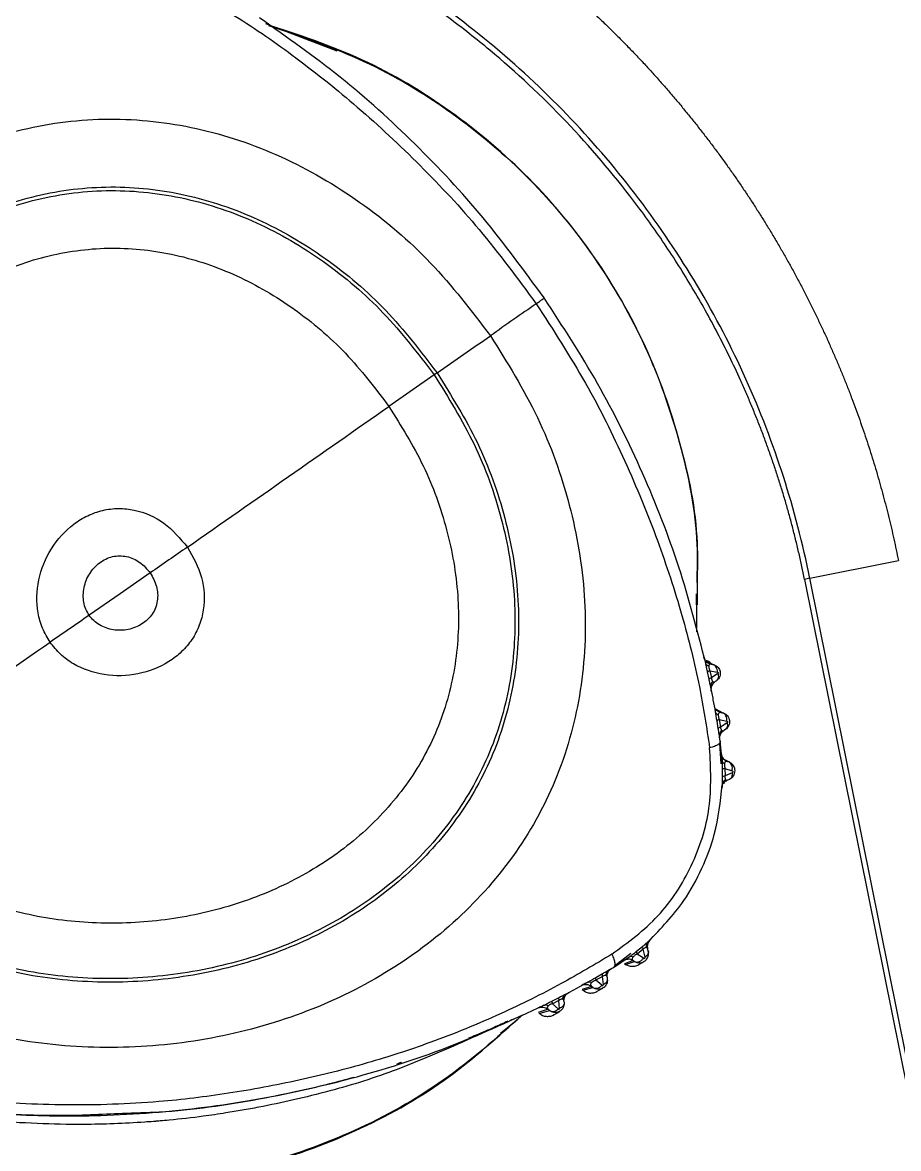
# Model space of a CAD drawing. Extents: x 398 to 508, y 623 to 782.
# Drawn here: x 403.737 to 405.625, y 675.324 to 677.75 of the extents above; entities that cross this region are included whole.
import ezdxf

# ---------------------------------------------------------------- set-up
doc = ezdxf.new("R2010")
doc.units = 0
doc.header["$MEASUREMENT"] = 0
doc.layers.add('GEOMETRY', color=2, linetype='Continuous', lineweight=25)

msp = doc.modelspace()

# ---------------------------------------------------------------- linework, layer by layer
at = {"layer": 'GEOMETRY'}
for p, q in [((404.4149, 677.6883), (404.2612, 677.7471)), ((404.6304, 676.9953), (404.6242, 676.991)), ((404.6242, 676.991), (404.5267, 676.9231)), ((405.434, 676.5526), (405.6249, 676.5909)), ((404.0124, 676.5642), (403.9478, 676.5194)), ((405.1908, 676.5432), (405.1907, 676.4953)), ((405.1953, 676.5432), (405.1953, 676.5432)), ((405.434, 676.5526), (405.4226, 676.5503)), ((405.4226, 676.5503), (406.0659, 673.3526)), ((406.0772, 673.3549), (405.434, 676.5526)), ((403.9478, 676.5194), (403.8806, 676.4729)), ((405.1898, 676.4953), (405.1897, 676.5192)), ((405.1904, 676.4375), (405.1906, 676.4953)), ((405.1953, 676.4953), (405.1953, 676.4953)), ((405.2083, 676.3736), (405.2096, 676.3729)), ((405.2251, 676.3668), (405.2101, 676.3749)), ((405.2212, 676.3675), (405.2251, 676.3668)), ((405.2251, 676.3668), (405.2316, 676.3643)), ((405.2167, 676.3351), (405.2134, 676.3507)), ((405.2182, 676.3534), (405.2216, 676.3378)), ((405.2183, 676.3534), (405.2348, 676.3504)), ((405.2354, 676.3475), (405.2216, 676.3378)), ((405.2204, 676.3182), (405.2209, 676.3154)), ((405.2325, 676.3319), (405.2296, 676.3299)), ((405.2456, 676.2626), (405.2314, 676.2704)), ((405.2365, 676.2286), (405.2338, 676.2449)), ((405.2386, 676.2483), (405.2549, 676.2448)), ((405.2387, 676.2483), (405.2413, 676.2321)), ((405.2555, 676.2412), (405.2413, 676.2321)), ((405.2421, 676.2634), (405.2456, 676.2626)), ((405.2519, 676.2269), (405.2485, 676.2248)), ((405.2408, 676.2014), (405.2392, 676.2117)), ((405.2426, 676.1526), (405.2399, 676.1975)), ((405.245, 676.1597), (405.2408, 676.2014)), ((405.2592, 676.1568), (405.2466, 676.1639)), ((405.2504, 676.1612), (405.2561, 676.1579)), ((405.2509, 676.1431), (405.251, 676.1266)), ((405.2509, 676.1431), (405.2662, 676.1378)), ((405.2592, 676.1568), (405.2561, 676.1579)), ((405.2457, 676.1243), (405.2456, 676.1405)), ((405.2664, 676.1334), (405.251, 676.1266)), ((405.256, 676.1175), (405.2606, 676.1195)), ((405.2453, 676.1082), (405.2453, 676.1083)), ((405.0604, 675.7489), (405.0729, 675.759)), ((405.0899, 675.7742), (405.0895, 675.7743)), ((405.0104, 675.7142), (405.0448, 675.7368)), ((405.013, 675.7177), (405.0484, 675.7447)), ((405.0745, 675.7532), (405.0617, 675.7428)), ((405.0752, 675.7338), (405.0617, 675.7428)), ((405.0787, 675.7365), (405.0745, 675.7532)), ((405.0857, 675.7495), (405.0843, 675.7544)), ((405.0017, 675.7091), (405.0104, 675.7142)), ((405.0532, 675.7288), (405.0347, 675.722)), ((405.0347, 675.722), (405.0369, 675.7206)), ((405.0369, 675.7206), (405.0559, 675.727)), ((405.0532, 675.7288), (405.0559, 675.727)), ((405.0651, 675.7202), (405.0765, 675.7267)), ((404.9082, 675.6568), (404.9552, 675.6823)), ((404.9725, 675.6925), (404.9868, 675.7007)), ((404.987, 675.6944), (404.9728, 675.6863)), ((404.9857, 675.6755), (404.9728, 675.6863)), ((404.9888, 675.6772), (404.987, 675.6944)), ((404.997, 675.6928), (404.9974, 675.6888)), ((404.9631, 675.6733), (404.9429, 675.6665)), ((404.9429, 675.6665), (404.9451, 675.6648)), ((404.9451, 675.6648), (404.9658, 675.671)), ((404.9658, 675.671), (404.9631, 675.6733)), ((404.9758, 675.6626), (404.9878, 675.6695)), ((404.8781, 675.6417), (404.8923, 675.6489)), ((404.8931, 675.6431), (404.879, 675.6359)), ((404.8915, 675.6245), (404.879, 675.6359)), ((404.8942, 675.6259), (404.8931, 675.6431)), ((404.904, 675.6413), (404.9043, 675.6376)), ((404.8161, 675.6122), (404.8135, 675.6105)), ((404.8696, 675.624), (404.8483, 675.6171)), ((404.8507, 675.615), (404.8726, 675.6213)), ((404.8726, 675.6213), (404.8696, 675.624)), ((404.8823, 675.6122), (404.8947, 675.6193)), ((404.7673, 675.5726), (404.8044, 675.6027)), ((404.5515, 675.5094), (404.5432, 675.5046)), ((404.545, 675.5052), (404.5535, 675.51)), ((404.412, 675.4664), (404.4194, 675.4683))]:
    msp.add_line(p, q, dxfattribs=at)
for points, knots in [([(404.4656, 678.1242), (404.4742, 678.1197), (404.4915, 678.1107), (404.5172, 678.0968), (404.5427, 678.0827), (404.5679, 678.0682), (404.5929, 678.0535), (404.6176, 678.0384), (404.642, 678.0231), (404.6662, 678.0076), (404.6901, 677.9917), (404.7137, 677.9756), (404.7371, 677.9592), (404.7602, 677.9426), (404.783, 677.9257), (404.8055, 677.9086), (404.8278, 677.8912), (404.8498, 677.8736), (404.8715, 677.8558), (404.8929, 677.8378), (404.914, 677.8195), (404.9349, 677.801), (404.9554, 677.7823), (404.9757, 677.7634), (404.9957, 677.7443), (405.0153, 677.725), (405.0347, 677.7055), (405.0538, 677.6858), (405.0726, 677.666), (405.091, 677.6459), (405.1092, 677.6257), (405.1271, 677.6053), (405.1447, 677.5848), (405.1619, 677.5641), (405.1789, 677.5433), (405.1956, 677.5223), (405.212, 677.5011), (405.228, 677.4799), (405.2438, 677.4585), (405.2593, 677.4369), (405.2745, 677.4153), (405.2894, 677.3935), (405.3039, 677.3717), (405.3182, 677.3497), (405.3322, 677.3276), (405.3459, 677.3054), (405.3592, 677.2831), (405.3723, 677.2608), (405.3851, 677.2383), (405.3976, 677.2158), (405.4098, 677.1931), (405.4217, 677.1705), (405.4333, 677.1477), (405.4446, 677.1249), (405.4556, 677.102), (405.4663, 677.0791), (405.4767, 677.0561), (405.4868, 677.033), (405.4966, 677.0099), (405.5061, 676.9868), (405.5154, 676.9636), (405.5243, 676.9404), (405.533, 676.9172), (405.5413, 676.8939), (405.5494, 676.8706), (405.5572, 676.8473), (405.5647, 676.824), (405.572, 676.8007), (405.5789, 676.7774), (405.5856, 676.754), (405.592, 676.7307), (405.5981, 676.7073), (405.604, 676.684), (405.6096, 676.6607), (405.6149, 676.6374), (405.62, 676.6141), (405.6232, 676.5986), (405.6247, 676.5908)], [0, 0, 0, 0, 0.014727, 0.029417, 0.044068, 0.058682, 0.073258, 0.087797, 0.102297, 0.11676, 0.131185, 0.145572, 0.159922, 0.174233, 0.188507, 0.202743, 0.216941, 0.231101, 0.245223, 0.259308, 0.273355, 0.287364, 0.301335, 0.315269, 0.329165, 0.343024, 0.356845, 0.370629, 0.384374, 0.398082, 0.411752, 0.425384, 0.438979, 0.452536, 0.466056, 0.479538, 0.492982, 0.506389, 0.519759, 0.533091, 0.546385, 0.559642, 0.572861, 0.586043, 0.599187, 0.612293, 0.625362, 0.638394, 0.651387, 0.664343, 0.677262, 0.690143, 0.702987, 0.715792, 0.728561, 0.741292, 0.753986, 0.766642, 0.779261, 0.791842, 0.804387, 0.816893, 0.829362, 0.841793, 0.854187, 0.866544, 0.878863, 0.891145, 0.903389, 0.915596, 0.927766, 0.939898, 0.951993, 0.964051, 0.976071, 0.988054, 1, 1, 1, 1]), ([(404.4656, 678.1242), (404.4817, 678.119), (404.514, 678.1087), (404.5621, 678.0935), (404.6098, 678.0786), (404.6573, 678.0639), (404.7044, 678.0495), (404.7512, 678.0354), (404.7976, 678.0216), (404.8437, 678.008), (404.8896, 677.9947), (404.9351, 677.9817), (404.9804, 677.9689), (405.0255, 677.9564), (405.0703, 677.9441), (405.1149, 677.9322), (405.1593, 677.9206), (405.2036, 677.9093), (405.2477, 677.8983), (405.2917, 677.8876), (405.3355, 677.8772), (405.4619, 677.8479), (405.6692, 677.8043), (405.9593, 677.7544), (406.2537, 677.7147), (406.5573, 677.6847), (406.8743, 677.664), (407.21, 677.6523), (407.5689, 677.6494), (407.9557, 677.6552), (408.3763, 677.6693), (408.7044, 677.6856), (408.9131, 677.6977), (408.9863, 677.7021), (409.0605, 677.7066), (409.1357, 677.7114), (409.2118, 677.7164), (409.289, 677.7216), (409.3672, 677.727), (409.4464, 677.7326), (409.5267, 677.7385), (409.608, 677.7445), (409.6904, 677.7508), (409.7738, 677.7574), (409.8584, 677.7641), (409.9441, 677.7711), (410.0308, 677.7784), (410.1187, 677.7858), (410.2077, 677.7936), (410.2979, 677.8016), (410.3891, 677.8098), (410.4509, 677.8155), (410.4819, 677.8183)], [0, 0, 0, 0, 0.0093749, 0.0187499, 0.028125, 0.0375001, 0.0468752, 0.0562502, 0.0656252, 0.0750002, 0.0843752, 0.0937502, 0.1031253, 0.1125004, 0.1218755, 0.1312505, 0.1406256, 0.1500006, 0.1593757, 0.1687509, 0.1781261, 0.1875013, 0.2500022, 0.3125012, 0.3750016, 0.4375014, 0.5000021, 0.5625048, 0.6250041, 0.6875036, 0.7500019, 0.8124981, 0.8218729, 0.8312476, 0.8406224, 0.8499974, 0.8593726, 0.8687478, 0.8781227, 0.8874973, 0.8968719, 0.9062468, 0.915622, 0.9249975, 0.9343731, 0.9437484, 0.9531234, 0.9624984, 0.9718736, 0.981249, 0.9906245, 1, 1, 1, 1]), ([(405.4338, 676.5525), (405.4188, 676.6271), (405.3998, 676.7002), (405.3539, 676.8433), (405.327, 676.9133), (405.2652, 677.0503), (405.2304, 677.1173), (405.1527, 677.2481), (405.1106, 677.3107), (404.9745, 677.4904), (404.8712, 677.5995), (404.6963, 677.7461), (404.6354, 677.7915), (404.5405, 677.8543), (404.5081, 677.8744), (404.4425, 677.9128), (404.4091, 677.931), (404.3752, 677.9483)], [0, 0, 0, 0, 0.125, 0.125, 0.25, 0.25, 0.375, 0.375, 0.5, 0.5, 0.75, 0.75, 0.875, 0.875, 0.9375, 0.9375, 1, 1, 1, 1]), ([(405.4225, 676.5503), (405.4206, 676.5596), (405.4168, 676.5781), (405.4106, 676.6058), (405.404, 676.6334), (405.3971, 676.6609), (405.3898, 676.6882), (405.3821, 676.7154), (405.374, 676.7424), (405.3655, 676.7693), (405.3567, 676.7961), (405.3475, 676.8228), (405.3379, 676.8493), (405.328, 676.8756), (405.3176, 676.9019), (405.3069, 676.928), (405.2958, 676.954), (405.273, 677.0054), (405.2361, 677.0813), (405.1813, 677.1794), (405.1211, 677.2743), (405.0336, 677.3965), (404.9116, 677.5399), (404.7879, 677.6555), (404.7004, 677.7264), (404.6558, 677.7606), (404.6103, 677.7935), (404.564, 677.825), (404.5168, 677.8553), (404.4687, 677.8842), (404.4198, 677.9119), (404.3865, 677.9292), (404.3699, 677.9378)], [0, 0, 0, 0, 0.015788, 0.031547, 0.04728, 0.062991, 0.078682, 0.094357, 0.11002, 0.125672, 0.141317, 0.156959, 0.172601, 0.188245, 0.203895, 0.219555, 0.235226, 0.250913, 0.313297, 0.375549, 0.437868, 0.50045, 0.625599, 0.750596, 0.78186, 0.81305, 0.84419, 0.875304, 0.906418, 0.937556, 0.968742, 1, 1, 1, 1]), ([(404.0803, 677.8318), (404.1189, 677.8098), (404.2032, 677.7619), (404.3303, 677.6736), (404.4639, 677.5662), (404.5961, 677.4428), (404.7269, 677.3029), (404.8041, 677.1983), (404.844, 677.1442)], [0, 0, 0, 0, 0.129548, 0.282447, 0.44601, 0.624613, 0.805705, 1, 1, 1, 1]), ([(404.8612, 677.1568), (404.8185, 677.2152), (404.7331, 677.3319), (404.5851, 677.49), (404.4247, 677.6356), (404.3069, 677.7186), (404.2481, 677.7601)], [0, 0, 0, 0, 0.250561, 0.500844, 0.750768, 1, 1, 1, 1]), ([(405.1908, 676.5432), (405.1915, 676.5705), (405.194, 676.6717), (405.1584, 676.8449), (405.0853, 677.0544), (404.9746, 677.2477), (404.8328, 677.4192), (404.6631, 677.5627), (404.4718, 677.6774), (404.3314, 677.7239), (404.2612, 677.7471)], [0, 0, 0, 0, 0.050111, 0.185809, 0.321508, 0.457206, 0.592905, 0.728603, 0.864302, 1, 1, 1, 1]), ([(404.2671, 677.7439), (404.3368, 677.7206), (404.4761, 677.6739), (404.6658, 677.5596), (404.8341, 677.4168), (404.9749, 677.2464), (405.0849, 677.0545), (405.1578, 676.8465), (405.1937, 676.6733), (405.1914, 676.5715), (405.1908, 676.5432)], [0, 0, 0, 0, 0.135382, 0.270764, 0.406145, 0.541527, 0.676909, 0.812291, 0.947673, 1, 1, 1, 1]), ([(403.1035, 675.9371), (403.071, 675.9914), (403.0057, 676.1009), (402.9562, 676.2889), (402.9426, 676.4848), (402.9673, 676.6836), (403.0274, 676.8773), (403.1196, 677.0591), (403.2406, 677.2215), (403.3866, 677.3574), (403.553, 677.4608), (403.7344, 677.5264), (403.9244, 677.5495), (404.1147, 677.5282), (404.2983, 677.4661), (404.4685, 677.3666), (404.6223, 677.2365), (404.7043, 677.1292), (404.7455, 677.0753)], [0, 0, 0, 0, 0.060091, 0.121152, 0.183577, 0.247259, 0.311757, 0.376464, 0.440752, 0.504052, 0.566014, 0.626679, 0.686637, 0.746971, 0.808472, 0.871348, 0.935362, 1, 1, 1, 1]), ([(403.224, 676.0203), (403.1963, 676.0668), (403.1404, 676.1606), (403.0981, 676.3216), (403.0866, 676.4894), (403.1079, 676.6597), (403.1595, 676.8258), (403.2386, 676.9816), (403.3422, 677.1208), (403.4672, 677.2374), (403.6096, 677.3261), (403.7648, 677.3824), (403.9275, 677.4022), (404.0904, 677.3839), (404.2475, 677.3305), (404.3932, 677.2452), (404.5248, 677.1336), (404.5951, 677.0415), (404.6304, 676.9953)], [0, 0, 0, 0, 0.060031, 0.121063, 0.183495, 0.247208, 0.311744, 0.37649, 0.440815, 0.50414, 0.566097, 0.626721, 0.686615, 0.746897, 0.808382, 0.871274, 0.935323, 1, 1, 1, 1]), ([(403.2305, 676.0248), (403.203, 676.0709), (403.1476, 676.1638), (403.1057, 676.3233), (403.0944, 676.4896), (403.1155, 676.6584), (403.1666, 676.823), (403.245, 676.9774), (403.3477, 677.1154), (403.4715, 677.231), (403.6127, 677.3189), (403.7665, 677.3747), (403.9277, 677.3943), (404.0891, 677.3762), (404.2448, 677.3233), (404.3891, 677.2386), (404.5195, 677.128), (404.5892, 677.0368), (404.6242, 676.991)], [0, 0, 0, 0, 0.060017, 0.121046, 0.183483, 0.247203, 0.311744, 0.376491, 0.440822, 0.504154, 0.566114, 0.626731, 0.686609, 0.746882, 0.808366, 0.871265, 0.93532, 1, 1, 1, 1]), ([(403.3331, 676.0954), (403.3096, 676.1349), (403.2621, 676.2145), (403.2264, 676.3511), (403.2168, 676.4934), (403.235, 676.6381), (403.2789, 676.7792), (403.3462, 676.9117), (403.4341, 677.0301), (403.5402, 677.1292), (403.6609, 677.2046), (403.7926, 677.2525), (403.9307, 677.2694), (404.0688, 677.2537), (404.2019, 677.2082), (404.3254, 677.1356), (404.4369, 677.0407), (404.4967, 676.9624), (404.5267, 676.9231)], [0, 0, 0, 0, 0.059911, 0.12091, 0.183385, 0.247163, 0.311739, 0.376505, 0.44088, 0.504269, 0.566249, 0.626809, 0.686568, 0.746756, 0.808237, 0.871187, 0.935295, 1, 1, 1, 1]), ([(404.844, 677.1442), (404.8278, 677.1329), (404.7954, 677.1102), (404.7621, 677.0869), (404.7455, 677.0753)], [0, 0, 0, 0, 0.5, 1, 1, 1, 1]), ([(404.844, 677.1442), (404.8464, 677.1459), (404.8514, 677.1494), (404.857, 677.1535), (404.8607, 677.1563), (404.861, 677.1566), (404.8612, 677.1568)], [0, 0, 0, 0, 0.243697, 0.5, 0.756303, 1, 1, 1, 1]), ([(404.844, 677.1442), (404.8806, 677.0878), (404.9514, 676.9788), (405.0366, 676.8068), (405.1057, 676.6394), (405.1589, 676.4766), (405.1965, 676.3266), (405.2111, 676.2311), (405.2179, 676.1873)], [0, 0, 0, 0, 0.1941228, 0.3753263, 0.553698, 0.7171073, 0.8699835, 1, 1, 1, 1]), ([(405.2094, 676.3695), (405.1915, 676.439), (405.1556, 676.5783), (405.0759, 676.7802), (404.9799, 676.9749), (404.9008, 677.0961), (404.8612, 677.1568)], [0, 0, 0, 0, 0.249231, 0.499142, 0.749419, 1, 1, 1, 1]), ([(404.7455, 677.0753), (404.7814, 677.0176), (404.8529, 676.9029), (404.9207, 676.7127), (404.9542, 676.5177), (404.9479, 676.3234), (404.9008, 676.1374), (404.8122, 675.9676), (404.6867, 675.8213), (404.531, 675.7025), (404.352, 675.6142), (404.1573, 675.5585), (403.9547, 675.5363), (403.7525, 675.5481), (403.5582, 675.5945), (403.3801, 675.6758), (403.2222, 675.7879), (403.1428, 675.8876), (403.1035, 675.9371)], [0, 0, 0, 0, 0.064638, 0.128652, 0.191528, 0.253029, 0.313363, 0.373321, 0.433986, 0.495948, 0.559248, 0.623536, 0.688243, 0.752741, 0.816423, 0.878848, 0.939909, 1, 1, 1, 1]), ([(404.6304, 676.9953), (404.6497, 677.0087), (404.6884, 677.0355), (404.7264, 677.062), (404.7455, 677.0753)], [0, 0, 0, 0, 0.5, 1, 1, 1, 1]), ([(404.6304, 676.9953), (404.6612, 676.9459), (404.7226, 676.8476), (404.7808, 676.6846), (404.8097, 676.5176), (404.8045, 676.3512), (404.7644, 676.1919), (404.6884, 676.0466), (404.5809, 675.9215), (404.4474, 675.8198), (404.2939, 675.7444), (404.127, 675.6968), (403.9533, 675.6778), (403.78, 675.6877), (403.6135, 675.7274), (403.461, 675.7968), (403.3257, 675.8927), (403.2577, 675.978), (403.224, 676.0203)], [0, 0, 0, 0, 0.064677, 0.128726, 0.191618, 0.253103, 0.313385, 0.373279, 0.433903, 0.49586, 0.559185, 0.62351, 0.688256, 0.752792, 0.816505, 0.878937, 0.939969, 1, 1, 1, 1]), ([(404.6242, 676.991), (404.6547, 676.942), (404.7155, 676.8446), (404.7733, 676.683), (404.8019, 676.5176), (404.7968, 676.3527), (404.7571, 676.1949), (404.6818, 676.0509), (404.5752, 675.9269), (404.4429, 675.8262), (404.2908, 675.7514), (404.1254, 675.7043), (403.9532, 675.6854), (403.7815, 675.6953), (403.6165, 675.7345), (403.4653, 675.8033), (403.3312, 675.8983), (403.2639, 675.9829), (403.2305, 676.0248)], [0, 0, 0, 0, 0.06468, 0.128735, 0.191634, 0.253118, 0.313391, 0.373269, 0.433886, 0.495846, 0.559178, 0.623509, 0.688256, 0.752797, 0.816517, 0.878954, 0.939983, 1, 1, 1, 1]), ([(404.5267, 676.9231), (404.5529, 676.8811), (404.6051, 676.7975), (404.6548, 676.6591), (404.6796, 676.5174), (404.6755, 676.3763), (404.6417, 676.2411), (404.5772, 676.1178), (404.4858, 676.0118), (404.3723, 675.9258), (404.2419, 675.8619), (404.0999, 675.8216), (403.9522, 675.8055), (403.805, 675.8138), (403.6636, 675.8473), (403.5342, 675.906), (403.4193, 675.9871), (403.3616, 676.0595), (403.3331, 676.0954)], [0, 0, 0, 0, 0.0647046, 0.128813, 0.1917628, 0.2532443, 0.313432, 0.3731912, 0.4337506, 0.4957308, 0.5591196, 0.6234952, 0.6882615, 0.7528365, 0.8166147, 0.8790898, 0.9400889, 1, 1, 1, 1]), ([(403.7965, 676.4149), (403.7906, 676.4247), (403.7788, 676.4445), (403.7665, 676.4899), (403.7682, 676.5505), (403.7958, 676.6181), (403.8364, 676.6638), (403.8768, 676.6885), (403.9096, 676.7001), (403.9439, 676.7043), (403.99, 676.6993), (404.0459, 676.6749), (404.0768, 676.6384), (404.0924, 676.6198)], [0, 0, 0, 0, 0.060664, 0.122079, 0.247686, 0.376266, 0.503246, 0.565392, 0.626495, 0.68706, 0.747909, 0.871983, 1, 1, 1, 1]), ([(404.0924, 676.6198), (404.1043, 676.5986), (404.1276, 676.5568), (404.1307, 676.4958), (404.1192, 676.4509), (404.1032, 676.4202), (404.0807, 676.3936), (404.0433, 676.3646), (403.9862, 676.3426), (403.9133, 676.3407), (403.856, 676.3604), (403.8179, 676.3879), (403.8036, 676.4059), (403.7965, 676.4149)], [0, 0, 0, 0, 0.128017, 0.252091, 0.31294, 0.373505, 0.434608, 0.496754, 0.623734, 0.752314, 0.877921, 0.939336, 1, 1, 1, 1]), ([(403.8806, 676.4729), (403.878, 676.4773), (403.8727, 676.4861), (403.8672, 676.5063), (403.8679, 676.5333), (403.8801, 676.5634), (403.8983, 676.5836), (403.9162, 676.5946), (403.9309, 676.5998), (403.9462, 676.6016), (403.9667, 676.5994), (403.9917, 676.5887), (404.0054, 676.5724), (404.0124, 676.5642)], [0, 0, 0, 0, 0.060796, 0.122283, 0.24782, 0.376196, 0.503035, 0.565203, 0.626401, 0.687107, 0.748072, 0.872168, 1, 1, 1, 1]), ([(404.0124, 676.5642), (404.0177, 676.5547), (404.028, 676.5361), (404.0293, 676.5089), (404.0241, 676.4889), (404.017, 676.4752), (404.007, 676.4634), (403.9904, 676.4504), (403.9651, 676.4406), (403.9326, 676.4397), (403.9071, 676.4486), (403.8901, 676.4609), (403.8838, 676.4689), (403.8806, 676.4729)], [0, 0, 0, 0, 0.1278322, 0.2519277, 0.3128926, 0.3735985, 0.4347974, 0.4969648, 0.6238039, 0.7521798, 0.8777171, 0.9392036, 1, 1, 1, 1]), ([(403.8806, 676.4729), (403.8666, 676.4632), (403.8385, 676.4439), (403.8105, 676.4245), (403.7965, 676.4149)], [0, 0, 0, 0, 0.5, 1, 1, 1, 1]), ([(405.2212, 676.3675), (405.2194, 676.3679), (405.2157, 676.3689), (405.211, 676.3724), (405.2073, 676.3769), (405.2061, 676.3805), (405.2056, 676.3823)], [0, 0, 0, 0, 0.244704, 0.5, 0.755296, 1, 1, 1, 1]), ([(405.2066, 676.3796), (405.2067, 676.3794), (405.2069, 676.3788), (405.2079, 676.3752), (405.2089, 676.3713), (405.2094, 676.3695)], [0, 0, 0, 0, 0.221214, 0.62607, 1, 1, 1, 1]), ([(405.2094, 676.372), (405.2093, 676.3721), (405.2089, 676.3721), (405.209, 676.3711), (405.2094, 676.3697), (405.2095, 676.3689)], [0, 0, 0, 0, 0.213692, 0.59881, 1, 1, 1, 1]), ([(405.2134, 676.3507), (405.2128, 676.3532), (405.2123, 676.3558), (405.2114, 676.3598), (405.2111, 676.3617), (405.2106, 676.3641), (405.2101, 676.3664), (405.2097, 676.3682), (405.2094, 676.3695)], [0, 0, 0, 0, 0.386711, 0.400532, 0.607773, 0.666949, 0.778449, 1, 1, 1, 1]), ([(405.2161, 676.3625), (405.2144, 676.3634), (405.212, 676.3647), (405.2101, 676.3673), (405.2096, 676.3687), (405.2094, 676.3695)], [0, 0, 0, 0, 0.489151, 0.744278, 1, 1, 1, 1]), ([(405.2188, 676.3715), (405.2184, 676.3718), (405.2159, 676.3737), (405.2128, 676.3743), (405.2101, 676.3749)], [0, 0, 0, 0, 0.138041, 1, 1, 1, 1]), ([(405.2164, 676.369), (405.2138, 676.3705), (405.2111, 676.3721), (405.2103, 676.3721), (405.2103, 676.3721)], [0, 0, 0, 0, 0.982742, 1, 1, 1, 1]), ([(405.2212, 676.3675), (405.2199, 676.3675), (405.218, 676.3675), (405.2163, 676.3656), (405.2161, 676.3635), (405.2161, 676.3625)], [0, 0, 0, 0, 0.545844, 0.787539, 1, 1, 1, 1]), ([(405.2161, 676.3625), (405.2161, 676.3619), (405.2162, 676.3606), (405.2166, 676.3583), (405.2173, 676.3557), (405.2179, 676.3542), (405.2183, 676.3534)], [0, 0, 0, 0, 0.257065, 0.499427, 0.740311, 1, 1, 1, 1]), ([(405.2348, 676.3504), (405.2347, 676.3524), (405.2346, 676.3563), (405.2325, 676.3615), (405.2292, 676.3654), (405.2264, 676.3663), (405.2251, 676.3668)], [0, 0, 0, 0, 0.24251, 0.500006, 0.757498, 1, 1, 1, 1]), ([(405.2316, 676.3643), (405.2333, 676.3631), (405.2364, 676.3608), (405.2392, 676.3562), (405.2407, 676.3514), (405.2411, 676.3463), (405.2399, 676.3409), (405.2371, 676.3357), (405.2341, 676.3332), (405.2325, 676.3319)], [0, 0, 0, 0, 0.160863, 0.299617, 0.416215, 0.550348, 0.692325, 0.842197, 1, 1, 1, 1]), ([(405.2183, 676.3534), (405.217, 676.3528), (405.2144, 676.3518), (405.2137, 676.3511), (405.2134, 676.3507)], [0, 0, 0, 0, 0.498321, 1, 1, 1, 1]), ([(405.2216, 676.3378), (405.2203, 676.3373), (405.2177, 676.3363), (405.2171, 676.3355), (405.2167, 676.3351)], [0, 0, 0, 0, 0.500003, 1, 1, 1, 1]), ([(405.2216, 676.3378), (405.2217, 676.337), (405.2219, 676.3353), (405.2224, 676.3339), (405.2227, 676.3331), (405.223, 676.3325), (405.2235, 676.3314), (405.224, 676.3307), (405.2243, 676.3303)], [0, 0, 0, 0, 0.2350417, 0.4705764, 0.4781405, 0.540974, 0.7249662, 1, 1, 1, 1]), ([(405.2354, 676.3475), (405.2359, 676.3459), (405.2368, 676.3427), (405.2366, 676.3382), (405.2352, 676.3343), (405.2334, 676.3327), (405.2325, 676.3319)], [0, 0, 0, 0, 0.244322, 0.5, 0.755678, 1, 1, 1, 1]), ([(405.2348, 676.3504), (405.2349, 676.3504), (405.2352, 676.3503), (405.2356, 676.35), (405.2359, 676.3497), (405.236, 676.3493), (405.2361, 676.3489), (405.2361, 676.3486), (405.236, 676.3482), (405.2357, 676.3478), (405.2355, 676.3476), (405.2354, 676.3475)], [0, 0, 0, 0, 0.144352, 0.279387, 0.402711, 0.515838, 0.570705, 0.625679, 0.73952, 0.863869, 1, 1, 1, 1]), ([(405.2205, 676.3178), (405.2201, 676.3198), (405.2197, 676.3219), (405.2191, 676.3243), (405.2188, 676.3255), (405.2184, 676.3272), (405.2179, 676.3294), (405.2174, 676.3318), (405.217, 676.3338), (405.2167, 676.3351)], [0, 0, 0, 0, 0.415796, 0.420284, 0.453774, 0.64405, 0.702207, 0.805119, 1, 1, 1, 1]), ([(405.2243, 676.3303), (405.2235, 676.3294), (405.222, 676.3275), (405.2207, 676.3243), (405.2201, 676.321), (405.2204, 676.3188), (405.2205, 676.3178)], [0, 0, 0, 0, 0.247273, 0.499996, 0.752721, 1, 1, 1, 1]), ([(405.2307, 676.2643), (405.2291, 676.2732), (405.2259, 676.291), (405.2223, 676.3089), (405.2205, 676.3178)], [0, 0, 0, 0, 0.499752, 1, 1, 1, 1]), ([(405.2215, 676.3097), (405.2215, 676.3102), (405.2216, 676.3109), (405.2209, 676.3157), (405.2205, 676.3178)], [0, 0, 0, 0, 0.5726771, 1, 1, 1, 1]), ([(405.2212, 676.3148), (405.2212, 676.315), (405.2212, 676.3152), (405.2213, 676.3158), (405.2213, 676.3159)], [0, 0, 0, 0, 0.853801, 1, 1, 1, 1]), ([(405.2213, 676.3159), (405.2213, 676.3163), (405.2214, 676.317), (405.2218, 676.3192), (405.2231, 676.3227), (405.2258, 676.3268), (405.2284, 676.3289), (405.2297, 676.3299)], [0, 0, 0, 0, 0.092894, 0.207951, 0.452789, 0.723474, 1, 1, 1, 1]), ([(405.2225, 676.321), (405.2234, 676.3228), (405.2251, 676.3262), (405.2281, 676.3287), (405.2296, 676.3299)], [0, 0, 0, 0, 0.510792, 1, 1, 1, 1]), ([(405.2243, 676.3303), (405.2247, 676.3299), (405.2255, 676.329), (405.2274, 676.3287), (405.2287, 676.3294), (405.2296, 676.3299)], [0, 0, 0, 0, 0.2269144, 0.4725591, 1, 1, 1, 1]), ([(405.2338, 676.2449), (405.2333, 676.2482), (405.2322, 676.2548), (405.2312, 676.2611), (405.2307, 676.2643)], [0, 0, 0, 0, 0.491532, 1, 1, 1, 1]), ([(405.2365, 676.2579), (405.235, 676.2587), (405.2319, 676.2604), (405.2311, 676.263), (405.2307, 676.2643)], [0, 0, 0, 0, 0.4898, 1, 1, 1, 1]), ([(405.2381, 676.2647), (405.2354, 676.2663), (405.2319, 676.2684), (405.231, 676.2679), (405.2308, 676.2678)], [0, 0, 0, 0, 0.7512, 1, 1, 1, 1]), ([(405.2421, 676.2634), (405.2403, 676.2639), (405.2375, 676.2646), (405.2354, 676.2664), (405.2346, 676.2671)], [0, 0, 0, 0, 0.664237, 1, 1, 1, 1]), ([(405.2386, 676.2483), (405.2373, 676.2477), (405.2347, 676.2465), (405.2341, 676.2455), (405.2338, 676.2449)], [0, 0, 0, 0, 0.499055, 1, 1, 1, 1]), ([(405.2421, 676.2634), (405.2407, 676.2635), (405.2386, 676.2636), (405.237, 676.2616), (405.2365, 676.2598), (405.2365, 676.2585), (405.2365, 676.2579)], [0, 0, 0, 0, 0.552691, 0.791968, 0.900435, 1, 1, 1, 1]), ([(405.2365, 676.2579), (405.2365, 676.2572), (405.2366, 676.2559), (405.2369, 676.2533), (405.2377, 676.2507), (405.2383, 676.2491), (405.2386, 676.2483)], [0, 0, 0, 0, 0.25021, 0.488494, 0.732792, 1, 1, 1, 1]), ([(405.2549, 676.2448), (405.2549, 676.2468), (405.2551, 676.251), (405.2532, 676.2567), (405.2499, 676.261), (405.247, 676.2621), (405.2456, 676.2626)], [0, 0, 0, 0, 0.241792, 0.500007, 0.758217, 1, 1, 1, 1]), ([(405.2456, 676.2626), (405.248, 676.2618), (405.2521, 676.2604), (405.2567, 676.2561), (405.2596, 676.2514), (405.2611, 676.2458), (405.2609, 676.2401), (405.2591, 676.2347), (405.2561, 676.2301), (405.2533, 676.228), (405.2519, 676.2269)], [0, 0, 0, 0, 0.166512, 0.279987, 0.401109, 0.523295, 0.648233, 0.769287, 0.886519, 1, 1, 1, 1]), ([(405.2555, 676.2412), (405.2558, 676.2397), (405.2564, 676.2367), (405.2559, 676.2325), (405.2545, 676.229), (405.2527, 676.2276), (405.2519, 676.2269)], [0, 0, 0, 0, 0.244947, 0.5, 0.755053, 1, 1, 1, 1]), ([(405.2549, 676.2448), (405.255, 676.2447), (405.2554, 676.2446), (405.2558, 676.2443), (405.2561, 676.2438), (405.2563, 676.2433), (405.2563, 676.2429), (405.2563, 676.2426), (405.2563, 676.2424), (405.2561, 676.242), (405.2559, 676.2416), (405.2556, 676.2413), (405.2555, 676.2412)], [0, 0, 0, 0, 0.1463607, 0.2848081, 0.4118299, 0.5272821, 0.5822944, 0.6366485, 0.6914731, 0.7478647, 0.8678266, 1, 1, 1, 1]), ([(405.2413, 676.2321), (405.24, 676.2315), (405.2374, 676.2302), (405.2368, 676.2291), (405.2365, 676.2286)], [0, 0, 0, 0, 0.500018, 1, 1, 1, 1]), ([(405.2392, 676.2117), (405.2391, 676.2127), (405.2389, 676.2142), (405.2386, 676.2161), (405.2382, 676.2181), (405.2375, 676.2223), (405.2369, 676.2261), (405.2365, 676.2286)], [0, 0, 0, 0, 0.231722, 0.347212, 0.412126, 0.632719, 1, 1, 1, 1]), ([(405.2438, 676.225), (405.243, 676.2241), (405.2413, 676.2221), (405.2397, 676.2188), (405.2389, 676.2152), (405.2391, 676.2129), (405.2392, 676.2117)], [0, 0, 0, 0, 0.247126, 0.500004, 0.75288, 1, 1, 1, 1]), ([(405.2397, 676.2112), (405.2397, 676.2116), (405.2399, 676.2124), (405.2405, 676.2147), (405.2419, 676.218), (405.2446, 676.2219), (405.2473, 676.2238), (405.2486, 676.2248)], [0, 0, 0, 0, 0.107357, 0.218194, 0.458896, 0.726444, 1, 1, 1, 1]), ([(405.2412, 676.2163), (405.2421, 676.218), (405.2439, 676.2214), (405.247, 676.2236), (405.2485, 676.2248)], [0, 0, 0, 0, 0.510589, 1, 1, 1, 1]), ([(405.2413, 676.2321), (405.2414, 676.2313), (405.2416, 676.2296), (405.242, 676.2283), (405.2423, 676.2276), (405.2425, 676.227), (405.2431, 676.2259), (405.2435, 676.2254), (405.2438, 676.225)], [0, 0, 0, 0, 0.230171, 0.465865, 0.473511, 0.536883, 0.722542, 1, 1, 1, 1]), ([(405.2438, 676.225), (405.2445, 676.2245), (405.2461, 676.2234), (405.2477, 676.2243), (405.2485, 676.2248)], [0, 0, 0, 0, 0.475353, 1, 1, 1, 1]), ([(405.2408, 676.2014), (405.2408, 676.2002), (405.2407, 676.1977), (405.2363, 676.1939), (405.2289, 676.1903), (405.2215, 676.1883), (405.2179, 676.1873)], [0, 0, 0, 0, 0.239707, 0.491119, 0.747175, 1, 1, 1, 1]), ([(405.2396, 676.2052), (405.2397, 676.2055), (405.2398, 676.2061), (405.2394, 676.21), (405.2392, 676.2117)], [0, 0, 0, 0, 0.563906, 1, 1, 1, 1]), ([(405.2396, 676.2102), (405.2396, 676.2104), (405.2396, 676.2106), (405.2397, 676.2112), (405.2397, 676.2112)], [0, 0, 0, 0, 0.983901, 1, 1, 1, 1]), ([(405.0073, 675.7426), (405.0421, 675.7681), (405.1114, 675.8189), (405.1833, 675.9308), (405.2245, 676.0576), (405.2201, 676.1439), (405.2179, 676.1873)], [0, 0, 0, 0, 0.251416, 0.499983, 0.748554, 1, 1, 1, 1]), ([(405.2429, 676.1746), (405.2433, 676.1728), (405.244, 676.1691), (405.2465, 676.1645), (405.2489, 676.1624), (405.2499, 676.1616)], [0, 0, 0, 0, 0.3622061, 0.7397097, 1, 1, 1, 1]), ([(405.2443, 676.1674), (405.2443, 676.1669), (405.2446, 676.1651), (405.2448, 676.162), (405.245, 676.1597)], [0, 0, 0, 0, 0.27723, 1, 1, 1, 1]), ([(405.2452, 676.1629), (405.2452, 676.1629), (405.2449, 676.1629), (405.245, 676.1618), (405.245, 676.1601), (405.2451, 676.1592)], [0, 0, 0, 0, 0.009943, 0.495736, 1, 1, 1, 1]), ([(405.2456, 676.1405), (405.2456, 676.1439), (405.2455, 676.1505), (405.2452, 676.1567), (405.245, 676.1597)], [0, 0, 0, 0, 0.51114, 1, 1, 1, 1]), ([(405.25, 676.1529), (405.2487, 676.1539), (405.2458, 676.1558), (405.2453, 676.1584), (405.245, 676.1597)], [0, 0, 0, 0, 0.490313, 1, 1, 1, 1]), ([(405.2543, 676.1586), (405.2514, 676.1604), (405.2472, 676.1629), (405.246, 676.1628), (405.2456, 676.1628)], [0, 0, 0, 0, 0.713957, 1, 1, 1, 1]), ([(405.2509, 676.1431), (405.2495, 676.1427), (405.2467, 676.1419), (405.246, 676.141), (405.2456, 676.1405)], [0, 0, 0, 0, 0.4993857, 1, 1, 1, 1]), ([(405.2499, 676.1616), (405.2503, 676.1611), (405.2521, 676.1594), (405.2544, 676.1585), (405.2561, 676.1579)], [0, 0, 0, 0, 0.24449, 1, 1, 1, 1]), ([(405.25, 676.1529), (405.25, 676.1522), (405.2499, 676.1508), (405.25, 676.1483), (405.2503, 676.1456), (405.2507, 676.1439), (405.2509, 676.1431)], [0, 0, 0, 0, 0.249261, 0.488794, 0.734234, 1, 1, 1, 1]), ([(405.2561, 676.1579), (405.2547, 676.1581), (405.2527, 676.1585), (405.2509, 676.1566), (405.2503, 676.1548), (405.2501, 676.1535), (405.25, 676.1529)], [0, 0, 0, 0, 0.55288, 0.791652, 0.900062, 1, 1, 1, 1]), ([(405.2662, 676.1378), (405.2666, 676.1399), (405.2673, 676.1441), (405.2661, 676.15), (405.2633, 676.1547), (405.2605, 676.1561), (405.2592, 676.1568)], [0, 0, 0, 0, 0.241635, 0.500008, 0.758375, 1, 1, 1, 1]), ([(405.2606, 676.1195), (405.2623, 676.1204), (405.2657, 676.1222), (405.2695, 676.1267), (405.272, 676.132), (405.2729, 676.1378), (405.2721, 676.1436), (405.2697, 676.1487), (405.2656, 676.1537), (405.2616, 676.1557), (405.2592, 676.1568)], [0, 0, 0, 0, 0.120389, 0.240782, 0.361274, 0.481964, 0.600789, 0.720965, 0.833104, 1, 1, 1, 1]), ([(405.2452, 676.1074), (405.2453, 676.1085), (405.2454, 676.11), (405.2455, 676.112), (405.2455, 676.1129), (405.2455, 676.1134), (405.2455, 676.1137), (405.2455, 676.115), (405.2456, 676.1185), (405.2456, 676.1219), (405.2457, 676.1243)], [0, 0, 0, 0, 0.237358, 0.356058, 0.420019, 0.422084, 0.43752, 0.479818, 0.63966, 1, 1, 1, 1]), ([(405.2517, 676.1188), (405.2508, 676.1181), (405.2489, 676.1166), (405.2469, 676.1137), (405.2456, 676.1107), (405.2454, 676.1085), (405.2452, 676.1074)], [0, 0, 0, 0, 0.247391, 0.500007, 0.75262, 1, 1, 1, 1]), ([(405.251, 676.1266), (405.2496, 676.1262), (405.2468, 676.1256), (405.246, 676.1247), (405.2457, 676.1243)], [0, 0, 0, 0, 0.5, 1, 1, 1, 1]), ([(405.251, 676.1266), (405.251, 676.1257), (405.2508, 676.124), (405.2509, 676.1225), (405.251, 676.1217), (405.2511, 676.1211), (405.2513, 676.1199), (405.2516, 676.1192), (405.2517, 676.1188)], [0, 0, 0, 0, 0.238068, 0.475416, 0.501679, 0.551762, 0.728188, 1, 1, 1, 1]), ([(405.2517, 676.1188), (405.2523, 676.1181), (405.2535, 676.1166), (405.2551, 676.1172), (405.256, 676.1175)], [0, 0, 0, 0, 0.471748, 1, 1, 1, 1]), ([(405.2664, 676.1334), (405.2665, 676.1319), (405.2666, 676.1287), (405.2655, 676.1246), (405.2636, 676.1212), (405.2616, 676.1201), (405.2606, 676.1195)], [0, 0, 0, 0, 0.244802, 0.5, 0.755198, 1, 1, 1, 1]), ([(405.2662, 676.1378), (405.2664, 676.1378), (405.2668, 676.1376), (405.2673, 676.1371), (405.2677, 676.1365), (405.2678, 676.1358), (405.2678, 676.1354), (405.2677, 676.135), (405.2676, 676.1346), (405.2673, 676.1342), (405.2669, 676.1337), (405.2666, 676.1335), (405.2664, 676.1334)], [0, 0, 0, 0, 0.144988, 0.282396, 0.408827, 0.524229, 0.57945, 0.634159, 0.689453, 0.746382, 0.867343, 1, 1, 1, 1]), ([(405.0858, 675.77), (405.1128, 675.7979), (405.1582, 675.8449), (405.2025, 675.9264), (405.2344, 676.0103), (405.2412, 676.0716), (405.2452, 676.1074)], [0, 0, 0, 0, 0.307324, 0.515132, 0.716378, 1, 1, 1, 1]), ([(405.2452, 676.1074), (405.2451, 676.1055), (405.2447, 676.1014), (405.2444, 676.1009), (405.2443, 676.1006)], [0, 0, 0, 0, 0.4705835, 1, 1, 1, 1]), ([(405.2458, 676.109), (405.2458, 676.109), (405.246, 676.1093), (405.2479, 676.1122), (405.2516, 676.1148), (405.2541, 676.1165)], [0, 0, 0, 0, 0.0387571, 0.3710343, 1, 1, 1, 1]), ([(405.256, 676.1175), (405.2545, 676.1166), (405.2513, 676.1149), (405.2483, 676.112), (405.2473, 676.1099), (405.2471, 676.1095)], [0, 0, 0, 0, 0.434972, 0.886921, 1, 1, 1, 1]), ([(405.0729, 675.759), (405.0728, 675.7584), (405.0726, 675.7572), (405.0738, 675.7545), (405.0745, 675.7532)], [0, 0, 0, 0, 0.5, 1, 1, 1, 1]), ([(405.0729, 675.759), (405.0753, 675.761), (405.0803, 675.7652), (405.0839, 675.7683), (405.0858, 675.77)], [0, 0, 0, 0, 0.47182, 1, 1, 1, 1]), ([(405.0809, 675.7574), (405.0805, 675.7573), (405.0797, 675.7571), (405.0781, 675.7563), (405.0763, 675.755), (405.0751, 675.7538), (405.0745, 675.7532)], [0, 0, 0, 0, 0.272932, 0.525631, 0.762717, 1, 1, 1, 1]), ([(405.0858, 675.77), (405.085, 675.7692), (405.0834, 675.7676), (405.0818, 675.7645), (405.0809, 675.761), (405.0809, 675.7586), (405.0809, 675.7574)], [0, 0, 0, 0, 0.247362, 0.499999, 0.752637, 1, 1, 1, 1]), ([(405.0843, 675.7544), (405.0841, 675.7554), (405.0836, 675.7571), (405.0818, 675.7573), (405.0809, 675.7574)], [0, 0, 0, 0, 0.5274632, 1, 1, 1, 1]), ([(405.0843, 675.7546), (405.0838, 675.758), (405.0831, 675.7633), (405.0846, 675.7683), (405.0851, 675.7692), (405.0854, 675.7696)], [0, 0, 0, 0, 0.478971, 0.733, 1, 1, 1, 1]), ([(405.0899, 675.7742), (405.0887, 675.7729), (405.0863, 675.7703), (405.0841, 675.7652), (405.0833, 675.7597), (405.084, 675.7562), (405.0843, 675.7544)], [0, 0, 0, 0, 0.245213, 0.499997, 0.754783, 1, 1, 1, 1]), ([(405.0899, 675.7742), (405.0899, 675.7741), (405.0897, 675.7738), (405.087, 675.7712), (405.0858, 675.77)], [0, 0, 0, 0, 0.529053, 1, 1, 1, 1]), ([(405.0073, 675.7426), (404.9712, 675.7211), (404.8942, 675.6753), (404.7629, 675.6104), (404.6231, 675.553), (404.4773, 675.5057), (404.3322, 675.4695), (404.1823, 675.4414), (404.0148, 675.421), (403.8317, 675.4151), (403.6325, 675.4248), (403.4572, 675.4491), (403.3119, 675.481), (403.2003, 675.5121), (403.1032, 675.5447), (403.0436, 675.568), (403.0152, 675.579)], [0, 0, 0, 0, 0.0618389, 0.131845, 0.211627, 0.279904, 0.3529711, 0.4274329, 0.4999257, 0.5964014, 0.6918895, 0.7884778, 0.8520734, 0.9066684, 0.9556063, 1, 1, 1, 1]), ([(405.0073, 675.7426), (405.0089, 675.739), (405.0119, 675.7318), (405.0137, 675.7233), (405.0134, 675.717), (405.0114, 675.7151), (405.0104, 675.7142)], [0, 0, 0, 0, 0.252807, 0.508865, 0.760288, 1, 1, 1, 1]), ([(405.0448, 675.7368), (405.0431, 675.7356), (405.0394, 675.733), (405.0339, 675.7294), (405.0327, 675.7288), (405.0319, 675.7283)], [0, 0, 0, 0, 0.215347, 0.453142, 1, 1, 1, 1]), ([(405.0391, 675.7311), (405.0383, 675.731), (405.0358, 675.7307), (405.0335, 675.7293), (405.0319, 675.7283)], [0, 0, 0, 0, 0.287667, 1, 1, 1, 1]), ([(405.0532, 675.7288), (405.0516, 675.7296), (405.0482, 675.7313), (405.0432, 675.732), (405.0402, 675.7313), (405.0391, 675.7311)], [0, 0, 0, 0, 0.373049, 0.76185, 1, 1, 1, 1]), ([(405.0448, 675.7368), (405.0473, 675.7387), (405.0524, 675.7425), (405.0577, 675.7467), (405.0604, 675.7489)], [0, 0, 0, 0, 0.489149, 1, 1, 1, 1]), ([(405.0448, 675.7368), (405.046, 675.7374), (405.0484, 675.7386), (405.0517, 675.7376), (405.0533, 675.7371)], [0, 0, 0, 0, 0.509663, 1, 1, 1, 1]), ([(405.0533, 675.7371), (405.0529, 675.7366), (405.052, 675.7356), (405.0511, 675.7339), (405.0507, 675.7312), (405.0522, 675.7298), (405.0532, 675.7288)], [0, 0, 0, 0, 0.102658, 0.213834, 0.457963, 1, 1, 1, 1]), ([(405.0617, 675.7428), (405.0608, 675.7425), (405.0593, 675.7417), (405.0569, 675.7402), (405.0549, 675.7386), (405.0539, 675.7376), (405.0533, 675.7371)], [0, 0, 0, 0, 0.2651723, 0.5096774, 0.7492321, 1, 1, 1, 1]), ([(405.0559, 675.727), (405.0581, 675.7259), (405.0619, 675.7241), (405.0681, 675.7238), (405.0737, 675.7251), (405.0788, 675.728), (405.0829, 675.7322), (405.0856, 675.7375), (405.0868, 675.7435), (405.086, 675.7475), (405.0857, 675.7495)], [0, 0, 0, 0, 0.150773, 0.264434, 0.386648, 0.506202, 0.625757, 0.747841, 0.872557, 1, 1, 1, 1]), ([(405.0559, 675.727), (405.0573, 675.7264), (405.0603, 675.7252), (405.0657, 675.7262), (405.0711, 675.7291), (405.0739, 675.7323), (405.0752, 675.7338)], [0, 0, 0, 0, 0.241628, 0.499996, 0.758367, 1, 1, 1, 1]), ([(405.0604, 675.7489), (405.0602, 675.7482), (405.0599, 675.747), (405.0611, 675.7442), (405.0617, 675.7428)], [0, 0, 0, 0, 0.500743, 1, 1, 1, 1]), ([(405.0752, 675.7338), (405.0754, 675.7337), (405.0758, 675.7335), (405.0765, 675.7335), (405.0771, 675.7336), (405.0777, 675.7339), (405.0781, 675.7342), (405.0783, 675.7345), (405.0785, 675.7348), (405.0787, 675.7352), (405.0788, 675.7359), (405.0787, 675.7363), (405.0787, 675.7365)], [0, 0, 0, 0, 0.144969, 0.282382, 0.408812, 0.524214, 0.579439, 0.634146, 0.689441, 0.746369, 0.867327, 1, 1, 1, 1]), ([(405.0857, 675.7495), (405.0858, 675.7484), (405.0862, 675.7462), (405.085, 675.7427), (405.0825, 675.7393), (405.0799, 675.7374), (405.0787, 675.7365)], [0, 0, 0, 0, 0.244802, 0.5, 0.755198, 1, 1, 1, 1]), ([(404.9868, 675.7007), (404.9896, 675.7022), (404.9954, 675.7055), (404.9995, 675.7078), (405.0017, 675.7091)], [0, 0, 0, 0, 0.472718, 1, 1, 1, 1]), ([(405.0017, 675.7091), (405.0007, 675.7084), (404.9987, 675.707), (404.9965, 675.7041), (404.9948, 675.7006), (404.9943, 675.698), (404.9941, 675.6967)], [0, 0, 0, 0, 0.247085, 0.499998, 0.752911, 1, 1, 1, 1]), ([(404.997, 675.6928), (404.9969, 675.6947), (404.9968, 675.6985), (404.9986, 675.704), (405.0019, 675.7088), (405.005, 675.711), (405.0065, 675.7121)], [0, 0, 0, 0, 0.2447054, 0.5, 0.7552946, 1, 1, 1, 1]), ([(404.997, 675.693), (404.997, 675.6967), (404.9972, 675.7023), (404.9999, 675.7075), (405.0009, 675.7084), (405.0014, 675.7089)], [0, 0, 0, 0, 0.478107, 0.732535, 1, 1, 1, 1]), ([(405.0017, 675.7091), (405.0031, 675.7099), (405.0061, 675.7117), (405.0064, 675.712), (405.0065, 675.7121)], [0, 0, 0, 0, 0.437397, 1, 1, 1, 1]), ([(405.0369, 675.7206), (405.0394, 675.7193), (405.0444, 675.7168), (405.0527, 675.7162), (405.0599, 675.7173), (405.0636, 675.7196), (405.065, 675.7204)], [0, 0, 0, 0, 0.2788201, 0.5576402, 0.8364603, 1, 1, 1, 1]), ([(404.9552, 675.6823), (404.9533, 675.6813), (404.9493, 675.6791), (404.9436, 675.6761), (404.9424, 675.6755), (404.9415, 675.6751)], [0, 0, 0, 0, 0.215843, 0.454476, 1, 1, 1, 1]), ([(404.9552, 675.6823), (404.9581, 675.684), (404.9637, 675.6873), (404.9696, 675.6908), (404.9725, 675.6925)], [0, 0, 0, 0, 0.510693, 1, 1, 1, 1]), ([(404.9552, 675.6823), (404.9558, 675.6826), (404.9571, 675.6832), (404.9599, 675.6833), (404.9623, 675.6823), (404.9639, 675.6817)], [0, 0, 0, 0, 0.256158, 0.511246, 1, 1, 1, 1]), ([(404.9728, 675.6863), (404.972, 675.686), (404.9703, 675.6855), (404.9678, 675.6844), (404.9656, 675.683), (404.9645, 675.6821), (404.9639, 675.6817)], [0, 0, 0, 0, 0.266443, 0.509618, 0.748019, 1, 1, 1, 1]), ([(404.9974, 675.6888), (404.9975, 675.687), (404.9976, 675.6835), (404.996, 675.6783), (404.9931, 675.6736), (404.9888, 675.6697), (404.9834, 675.6672), (404.9773, 675.6665), (404.9711, 675.6676), (404.9676, 675.6698), (404.9658, 675.671)], [0, 0, 0, 0, 0.112526, 0.228496, 0.347979, 0.471037, 0.597725, 0.728089, 0.86217, 1, 1, 1, 1]), ([(404.9725, 675.6925), (404.9723, 675.6918), (404.9718, 675.6906), (404.9725, 675.6877), (404.9728, 675.6863)], [0, 0, 0, 0, 0.501099, 1, 1, 1, 1]), ([(404.9868, 675.7007), (404.9866, 675.7), (404.986, 675.6988), (404.9867, 675.6959), (404.987, 675.6944)], [0, 0, 0, 0, 0.499997, 1, 1, 1, 1]), ([(404.9941, 675.6967), (404.9937, 675.6968), (404.9929, 675.6968), (404.9912, 675.6965), (404.9894, 675.6959), (404.988, 675.6951), (404.9873, 675.6946), (404.987, 675.6944)], [0, 0, 0, 0, 0.2789133, 0.5356795, 0.7709252, 0.9123808, 1, 1, 1, 1]), ([(404.9974, 675.6888), (404.9974, 675.6877), (404.9975, 675.6855), (404.9957, 675.6823), (404.9928, 675.6794), (404.9901, 675.6779), (404.9888, 675.6772)], [0, 0, 0, 0, 0.244947, 0.5, 0.755053, 1, 1, 1, 1]), ([(404.997, 675.6928), (404.9969, 675.6938), (404.9966, 675.6957), (404.9949, 675.6964), (404.9941, 675.6967)], [0, 0, 0, 0, 0.523731, 1, 1, 1, 1]), ([(404.904, 675.6413), (404.904, 675.6432), (404.904, 675.647), (404.9061, 675.6525), (404.9096, 675.6573), (404.9128, 675.6593), (404.9144, 675.6604)], [0, 0, 0, 0, 0.244604, 0.5, 0.755396, 1, 1, 1, 1]), ([(404.9082, 675.6568), (404.9099, 675.6578), (404.9139, 675.6599), (404.9142, 675.6602), (404.9144, 675.6604)], [0, 0, 0, 0, 0.428533, 1, 1, 1, 1]), ([(404.9415, 675.6751), (404.9432, 675.676), (404.9454, 675.6771), (404.9478, 675.6772), (404.9484, 675.6772)], [0, 0, 0, 0, 0.7728684, 1, 1, 1, 1]), ([(404.9451, 675.6648), (404.9473, 675.6633), (404.9519, 675.6603), (404.96, 675.6585), (404.968, 675.6593), (404.9735, 675.6608), (404.9757, 675.6625), (404.9758, 675.6626)], [0, 0, 0, 0, 0.247652, 0.495305, 0.742957, 0.990609, 1, 1, 1, 1]), ([(404.9484, 675.6772), (404.9498, 675.6773), (404.9531, 675.6777), (404.9583, 675.6764), (404.9615, 675.6743), (404.9631, 675.6733)], [0, 0, 0, 0, 0.2684812, 0.6421329, 1, 1, 1, 1]), ([(404.9639, 675.6817), (404.9635, 675.6812), (404.9625, 675.6804), (404.9615, 675.6788), (404.9609, 675.6761), (404.9622, 675.6744), (404.9631, 675.6733)], [0, 0, 0, 0, 0.102414, 0.213748, 0.458342, 1, 1, 1, 1]), ([(404.9658, 675.671), (404.9672, 675.6703), (404.9699, 675.6688), (404.9754, 675.6691), (404.981, 675.6713), (404.9841, 675.6741), (404.9857, 675.6755)], [0, 0, 0, 0, 0.241786, 0.499997, 0.75821, 1, 1, 1, 1]), ([(404.9857, 675.6755), (404.9858, 675.6754), (404.9861, 675.6752), (404.9866, 675.675), (404.9872, 675.6751), (404.9877, 675.6752), (404.988, 675.6755), (404.9882, 675.6756), (404.9884, 675.6759), (404.9886, 675.6762), (404.9888, 675.6767), (404.9888, 675.6771), (404.9888, 675.6772)], [0, 0, 0, 0, 0.146341, 0.284794, 0.411815, 0.527267, 0.582282, 0.636635, 0.691461, 0.747852, 0.86781, 1, 1, 1, 1]), ([(404.8607, 675.6326), (404.8629, 675.6337), (404.8664, 675.6355), (404.8703, 675.6377), (404.8726, 675.6389), (404.8748, 675.64), (404.8769, 675.6411), (404.8781, 675.6417)], [0, 0, 0, 0, 0.413921, 0.636614, 0.655903, 0.797447, 1, 1, 1, 1]), ([(404.8607, 675.6326), (404.8614, 675.6328), (404.8628, 675.6334), (404.8661, 675.6335), (404.8686, 675.6323), (404.8703, 675.6316)], [0, 0, 0, 0, 0.2556934, 0.5108347, 1, 1, 1, 1]), ([(404.879, 675.6359), (404.8781, 675.6357), (404.8765, 675.6352), (404.874, 675.6341), (404.8719, 675.6328), (404.8709, 675.632), (404.8704, 675.6316)], [0, 0, 0, 0, 0.2585024, 0.4991475, 0.7411682, 1, 1, 1, 1]), ([(404.9043, 675.6376), (404.9043, 675.6359), (404.9043, 675.6323), (404.9023, 675.6269), (404.8988, 675.6221), (404.8939, 675.6185), (404.8882, 675.6167), (404.8824, 675.6166), (404.877, 675.6181), (404.874, 675.6203), (404.8726, 675.6213)], [0, 0, 0, 0, 0.116086, 0.238887, 0.368451, 0.504811, 0.634546, 0.760306, 0.882114, 1, 1, 1, 1]), ([(404.8781, 675.6417), (404.878, 675.6411), (404.8778, 675.64), (404.8786, 675.6373), (404.879, 675.6359)], [0, 0, 0, 0, 0.501821, 1, 1, 1, 1]), ([(404.8923, 675.6489), (404.8921, 675.6484), (404.8919, 675.6473), (404.8927, 675.6445), (404.8931, 675.6431)], [0, 0, 0, 0, 0.5, 1, 1, 1, 1]), ([(404.8923, 675.6489), (404.8952, 675.6504), (404.9012, 675.6534), (404.9058, 675.6557), (404.9082, 675.6568)], [0, 0, 0, 0, 0.485792, 1, 1, 1, 1]), ([(404.9006, 675.6456), (404.9001, 675.6456), (404.8992, 675.6456), (404.8974, 675.6453), (404.8953, 675.6445), (404.8938, 675.6436), (404.8931, 675.6431)], [0, 0, 0, 0, 0.275715, 0.530152, 0.765716, 1, 1, 1, 1]), ([(404.9043, 675.6376), (404.9042, 675.6365), (404.9042, 675.6342), (404.9021, 675.6308), (404.8987, 675.6278), (404.8957, 675.6265), (404.8942, 675.6259)], [0, 0, 0, 0, 0.244322, 0.5, 0.755678, 1, 1, 1, 1]), ([(404.9082, 675.6568), (404.9072, 675.6563), (404.9053, 675.6551), (404.9031, 675.6524), (404.9014, 675.6493), (404.9009, 675.6468), (404.9006, 675.6456)], [0, 0, 0, 0, 0.2472514, 0.4999995, 0.7527479, 1, 1, 1, 1]), ([(404.904, 675.6413), (404.9039, 675.6425), (404.9037, 675.6446), (404.9016, 675.6453), (404.9006, 675.6456)], [0, 0, 0, 0, 0.527507, 1, 1, 1, 1]), ([(404.904, 675.6415), (404.9042, 675.6452), (404.9045, 675.6509), (404.9072, 675.6558), (404.9077, 675.6564), (404.908, 675.6567)], [0, 0, 0, 0, 0.476947, 0.730956, 1, 1, 1, 1]), ([(403.9524, 675.4001), (403.9788, 675.4007), (404.0775, 675.403), (404.2474, 675.4282), (404.4589, 675.4753), (404.6655, 675.5424), (404.7957, 675.6025), (404.8607, 675.6326)], [0, 0, 0, 0, 0.08396, 0.313498, 0.54276, 0.771693, 1, 1, 1, 1]), ([(404.8135, 675.6105), (404.8113, 675.6097), (404.808, 675.6083), (404.7931, 675.6016), (404.7879, 675.5993)], [0, 0, 0, 0, 0.6518241, 1, 1, 1, 1]), ([(404.8607, 675.6326), (404.859, 675.6317), (404.8553, 675.63), (404.8501, 675.6275), (404.849, 675.627), (404.8483, 675.6267)], [0, 0, 0, 0, 0.221728, 0.46188, 1, 1, 1, 1]), ([(404.8483, 675.6267), (404.85, 675.6274), (404.8536, 675.6288), (404.8594, 675.6288), (404.865, 675.6273), (404.8681, 675.6251), (404.8696, 675.624)], [0, 0, 0, 0, 0.244703, 0.5, 0.755297, 1, 1, 1, 1]), ([(404.8507, 675.615), (404.853, 675.6134), (404.8574, 675.6103), (404.8654, 675.6083), (404.8735, 675.6087), (404.8794, 675.6102), (404.8819, 675.612), (404.8822, 675.6123)], [0, 0, 0, 0, 0.240369, 0.480737, 0.721106, 0.961474, 1, 1, 1, 1]), ([(404.8704, 675.6316), (404.8697, 675.6309), (404.8682, 675.6293), (404.8678, 675.6267), (404.8689, 675.6251), (404.8696, 675.624)], [0, 0, 0, 0, 0.216052, 0.460815, 1, 1, 1, 1]), ([(404.8726, 675.6213), (404.8738, 675.6206), (404.8764, 675.6191), (404.8815, 675.6191), (404.8868, 675.6209), (404.89, 675.6233), (404.8915, 675.6245)], [0, 0, 0, 0, 0.242505, 0.499998, 0.757492, 1, 1, 1, 1]), ([(404.8915, 675.6245), (404.8917, 675.6244), (404.8919, 675.6242), (404.8923, 675.6241), (404.8928, 675.6241), (404.8932, 675.6243), (404.8935, 675.6244), (404.8937, 675.6246), (404.894, 675.625), (404.8942, 675.6254), (404.8942, 675.6257), (404.8942, 675.6259)], [0, 0, 0, 0, 0.144332, 0.279371, 0.402692, 0.51582, 0.570689, 0.625661, 0.739505, 0.863851, 1, 1, 1, 1]), ([(403.1886, 675.4789), (403.2511, 675.4393), (403.3761, 675.3601), (403.586, 675.2849), (403.8046, 675.2447), (404.027, 675.2436), (404.2464, 675.2808), (404.4554, 675.3562), (404.6461, 675.4618), (404.7529, 675.5568), (404.8044, 675.6026)], [0, 0, 0, 0, 0.126073, 0.252146, 0.37822, 0.504293, 0.630366, 0.756439, 0.882513, 1, 1, 1, 1]), ([(404.7756, 675.5938), (404.7496, 675.582), (404.7006, 675.5597), (404.6191, 675.5241), (404.5448, 675.4938), (404.4728, 675.4686), (404.398, 675.4472), (404.3225, 675.4283), (404.2593, 675.4151), (404.2107, 675.4062), (404.1709, 675.3996), (404.1185, 675.392), (404.0711, 675.3866), (404.0383, 675.3836), (404.0294, 675.3829), (404.0268, 675.3826), (404.026, 675.3826), (404.0257, 675.3825), (404.0256, 675.3825), (404.0255, 675.3825), (404.025, 675.3825), (404.0229, 675.3823), (404.0146, 675.3817), (403.9628, 675.3779), (403.8792, 675.3748), (403.7681, 675.3769), (403.6662, 675.3835), (403.5873, 675.3921), (403.5289, 675.4012), (403.4911, 675.4084), (403.4524, 675.4165), (403.4109, 675.426), (403.3715, 675.4356), (403.311, 675.4506), (403.2596, 675.4639), (403.2249, 675.4723), (403.211, 675.4754), (403.2004, 675.4774), (403.1972, 675.4778), (403.1957, 675.478)], [0, 0, 0, 0, 0.060741, 0.114228, 0.159419, 0.204822, 0.249678, 0.296973, 0.341551, 0.362814, 0.383391, 0.412112, 0.455166, 0.466534, 0.469678, 0.470615, 0.471128, 0.47113, 0.471148, 0.471197, 0.47138, 0.472085, 0.474857, 0.485846, 0.562594, 0.62062, 0.679397, 0.740619, 0.75954, 0.783249, 0.808241, 0.829301, 0.858587, 0.880738, 0.942889, 0.956883, 0.968858, 0.985638, 1, 1, 1, 1]), ([(404.7831, 675.5982), (404.7734, 675.5938), (404.7525, 675.5842), (404.7233, 675.5715), (404.7039, 675.5637), (404.6985, 675.5615)], [0, 0, 0, 0, 0.3826596, 0.8275548, 1, 1, 1, 1]), ([(403.1763, 675.4947), (403.2457, 675.4756), (403.3848, 675.4374), (403.599, 675.4057), (403.7887, 675.3919), (403.9066, 675.3978), (403.9524, 675.4001)], [0, 0, 0, 0, 0.274377, 0.549507, 0.825039, 1, 1, 1, 1]), ([(404.4513, 675.4771), (404.4337, 675.4723), (404.3899, 675.4603), (404.3131, 675.4427), (404.2189, 675.4246), (404.1138, 675.4093), (404.0039, 675.3986), (403.8967, 675.3935), (403.7938, 675.3932), (403.6909, 675.3972), (403.587, 675.406), (403.4904, 675.4186), (403.3995, 675.434), (403.3183, 675.4507), (403.2482, 675.4675), (403.2076, 675.478), (403.1892, 675.4826), (403.1858, 675.4833), (403.1842, 675.4836)], [0, 0, 0, 0, 0.040813, 0.101734, 0.174884, 0.25281, 0.336081, 0.417932, 0.488903, 0.562407, 0.644725, 0.719341, 0.779272, 0.853005, 0.912703, 0.960798, 0.981087, 1, 1, 1, 1])]:
    msp.add_open_spline(points, degree=3, knots=knots, dxfattribs=at)
for points in [[(404.0924, 676.6198), (404.1653, 676.6707), (404.3111, 676.7723), (404.4548, 676.8728), (404.5267, 676.9231)], [(404.0924, 676.6198), (404.0792, 676.6106), (404.0526, 676.5921), (404.0258, 676.5735), (404.0124, 676.5642)], [(403.3331, 676.0954), (403.4102, 676.1486), (403.5645, 676.2548), (403.7192, 676.3615), (403.7965, 676.4149)], [(404.8135, 675.6105), (404.7585, 675.5618), (404.6484, 675.4644), (404.4546, 675.3572), (404.2469, 675.2827), (404.029, 675.2458), (403.808, 675.2468), (403.5909, 675.2864), (403.3823, 675.3607), (403.2579, 675.4389), (403.1957, 675.478)]]:
    msp.add_open_spline(points, degree=3, dxfattribs=at)

doc.saveas('drawing.dxf')
